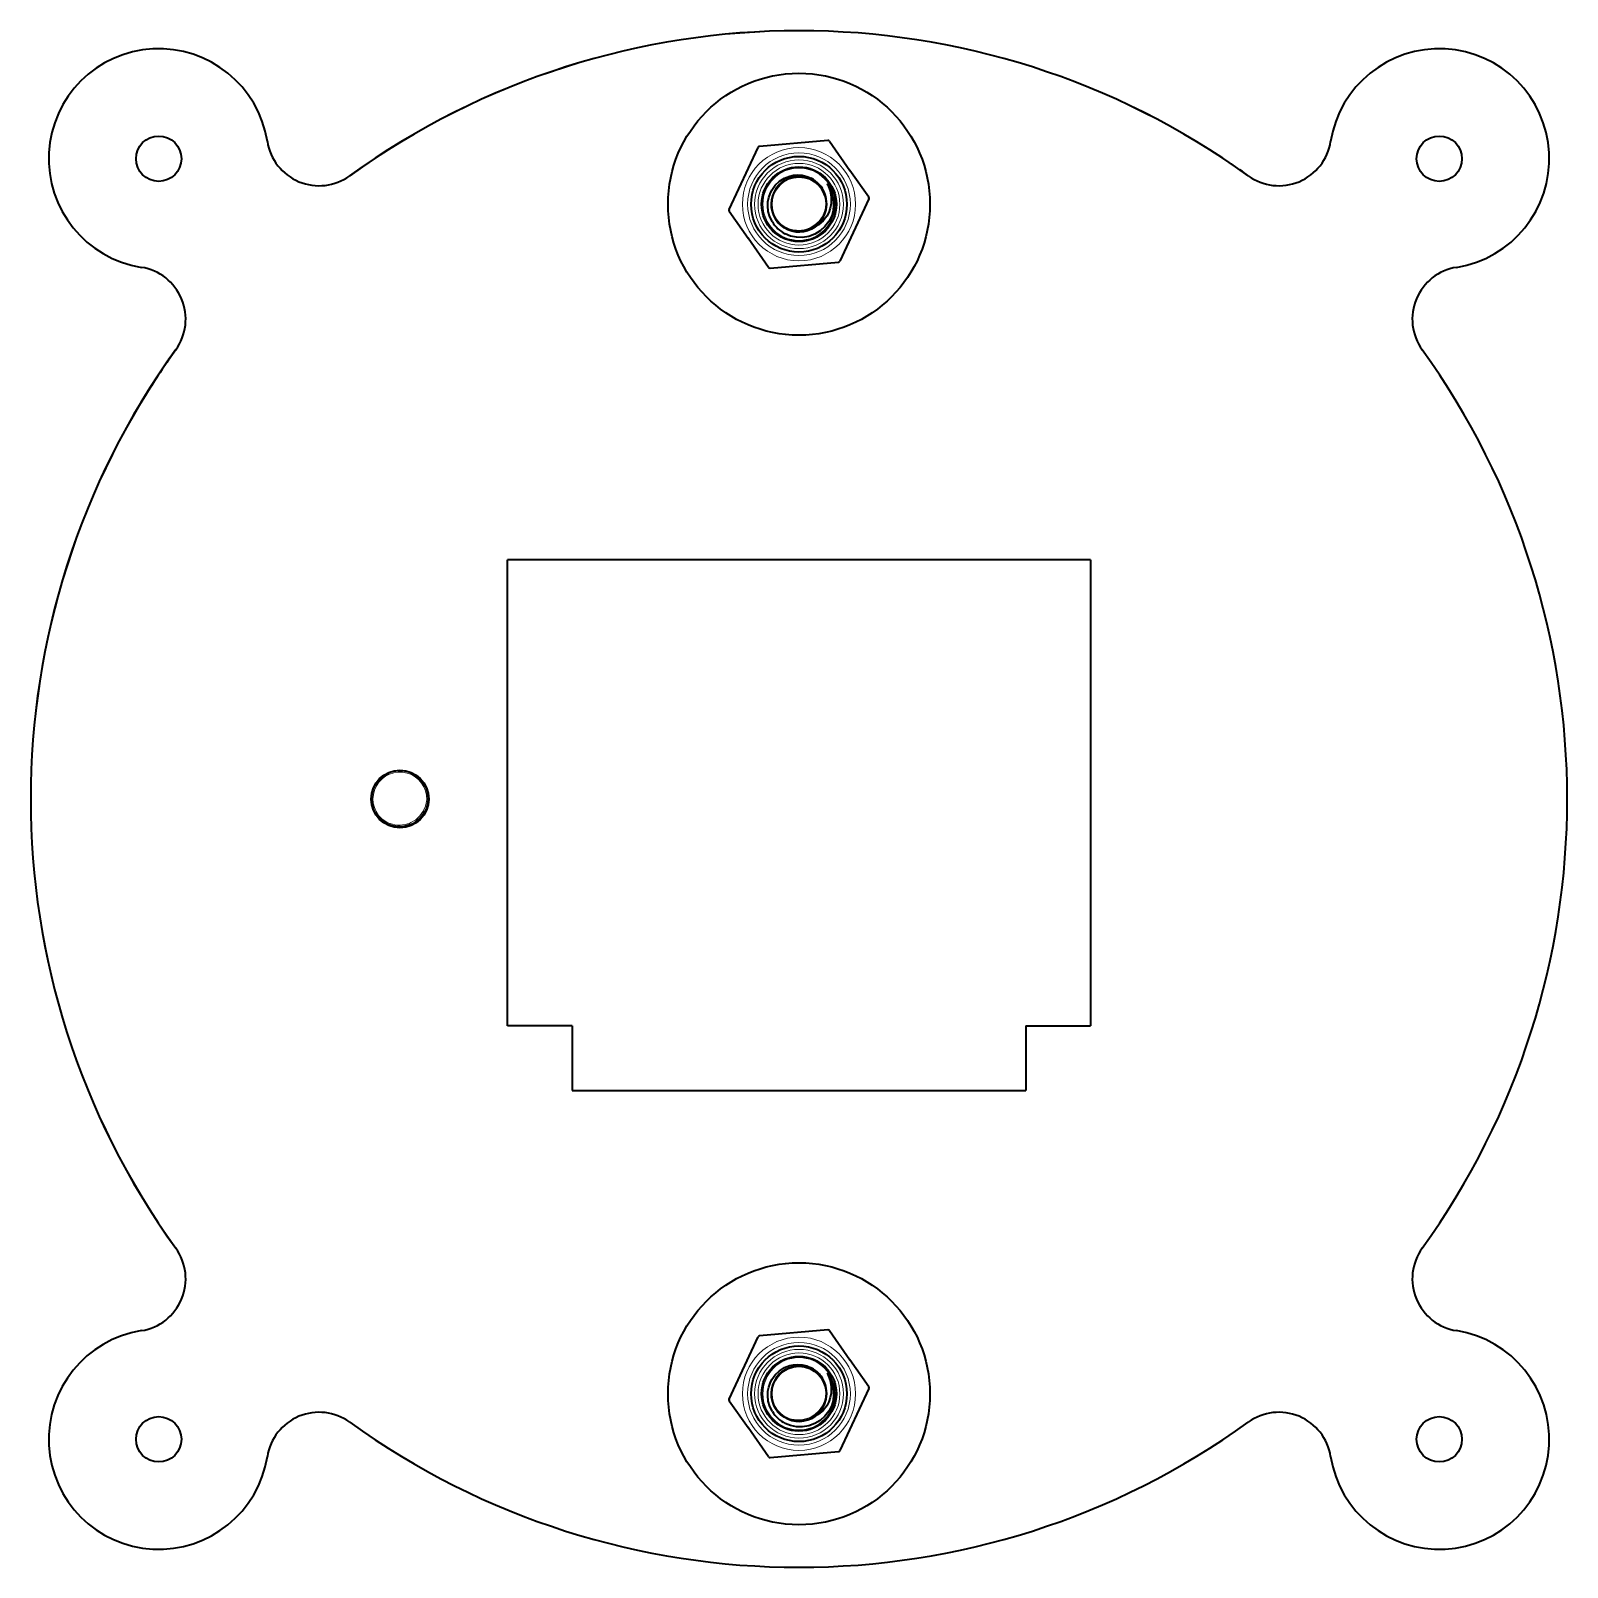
# Model space of a CAD drawing. Extents: x 276 to 976, y 40 to 757.
# Drawn here: x 887.1 to 975.1, y 376.5 to 464.5 of the extents above; entities that cross this region are included whole.
import ezdxf

# ---------------------------------------------------------------- set-up
doc = ezdxf.new("R2010")
doc.units = 0

msp = doc.modelspace()

# ---------------------------------------------------------------- linework, layer by layer
at = {"color": 7, "lineweight": 35, "ltscale": 0.098149}
for p, q in [((927.06, 454.263), (928.719, 457.821)), ((929.411, 450.905), (933.322, 451.247)), ((929.411, 382.779), (933.322, 383.122))]:
    msp.add_line(p, q, dxfattribs=at)
at = {"color": 7, "lineweight": 35, "ltscale": 0.09815}
for p, q in [((932.712, 458.221), (928.801, 457.878)), ((935.063, 454.863), (933.404, 451.305)), ((932.712, 390.095), (928.801, 389.753)), ((927.06, 386.137), (928.719, 389.695)), ((935.063, 386.737), (933.404, 383.179))]:
    msp.add_line(p, q, dxfattribs=at)
at = {"color": 7, "lineweight": 35, "ltscale": 0.05114}
for p, q in [((932.803, 458.178), (933.976, 456.503)), ((929.32, 450.947), (928.147, 452.623)), ((932.803, 390.053), (933.976, 388.377)), ((929.32, 382.822), (928.147, 384.497))]:
    msp.add_line(p, q, dxfattribs=at)
at = {"color": 7, "lineweight": 35, "ltscale": 0.04701}
for p, q in [((935.054, 454.962), (933.976, 456.503)), ((935.054, 386.837), (933.976, 388.377))]:
    msp.add_line(p, q, dxfattribs=at)
at = {"color": 7, "lineweight": 35, "ltscale": 0.002131}
for p, q in [((932.678, 455.741), (932.717, 455.665)), ((932.678, 387.615), (932.717, 387.539))]:
    msp.add_line(p, q, dxfattribs=at)
at = {"color": 7, "lineweight": 35, "ltscale": 0.047009}
for p, q in [((927.069, 454.163), (928.147, 452.623)), ((927.069, 386.038), (928.147, 384.497))]:
    msp.add_line(p, q, dxfattribs=at)
at = {"color": 7, "lineweight": 13, "ltscale": 0.000706489}
msp.add_line((932.603, 454.511), (932.631, 454.511), dxfattribs=at)
at = {"color": 7, "lineweight": 13, "ltscale": 0.000708189}
for p, q in [((932.603, 454.511), (932.631, 454.511)), ((932.603, 386.386), (932.631, 386.385))]:
    msp.add_line(p, q, dxfattribs=at)
at = {"color": 7, "lineweight": 35, "ltscale": 0.000701823}
for p, q in [((930.017, 453.428), (929.999, 453.406)), ((930.017, 385.302), (929.999, 385.281))]:
    msp.add_line(p, q, dxfattribs=at)
at = {"color": 7, "lineweight": 13, "ltscale": 0.001878}
for p, q in [((931.06, 453.067), (931.061, 452.992)), ((931.06, 384.941), (931.061, 384.866))]:
    msp.add_line(p, q, dxfattribs=at)
at = {"color": 7, "lineweight": 35}
for p, q in [((947.761, 434.2), (914.361, 434.2)), ((914.361, 407.5), (914.361, 434.2)), ((947.761, 434.2), (947.761, 407.5)), ((918.061, 403.8), (944.061, 403.8)), ((918.061, 403.8), (944.061, 403.8))]:
    msp.add_line(p, q, dxfattribs=at)
at = {"color": 7, "lineweight": 35, "ltscale": 0.055}
msp.add_line((947.761, 434.2), (947.761, 432), dxfattribs=at)
at = {"color": 7, "lineweight": 13, "ltscale": 3.00563e-05}
msp.add_line((909.803, 420.447), (909.804, 420.446), dxfattribs=at)
at = {"color": 7, "lineweight": 13, "ltscale": 0.000107431}
msp.add_line((909.824, 420.361), (909.82, 420.36), dxfattribs=at)
at = {"color": 7, "lineweight": 35, "ltscale": 0.001415}
msp.add_line((907.161, 419.365), (907.124, 419.322), dxfattribs=at)
at = {"color": 7, "lineweight": 13, "ltscale": 0.002001}
msp.add_line((908.204, 419.004), (908.205, 418.924), dxfattribs=at)
at = {"color": 7, "lineweight": 35, "ltscale": 0.0375}
msp.add_line((947.761, 409), (947.761, 407.5), dxfattribs=at)
at = {"color": 7, "lineweight": 35, "ltscale": 0.0925}
for p, q in [((918.061, 407.5), (914.361, 407.5)), ((918.061, 407.5), (918.061, 403.8)), ((944.061, 407.5), (944.061, 403.8)), ((944.061, 407.5), (947.761, 407.5))]:
    msp.add_line(p, q, dxfattribs=at)
at = {"color": 7, "lineweight": 13, "ltscale": 0.000706492}
msp.add_line((932.603, 386.386), (932.631, 386.385), dxfattribs=at)
at = {"color": 7, "lineweight": 35}
for points in [[(929.538, 453.549), (929.396, 453.833), (929.305, 454.142), (929.271, 454.465), (929.284, 454.71), (929.33, 454.946), (929.404, 455.167), (929.505, 455.374), (929.699, 455.648), (929.942, 455.879), (930.223, 456.058), (930.532, 456.179), (930.747, 456.225), (930.966, 456.242), (931.241, 456.224), (931.508, 456.161), (931.758, 456.056)], [(932.717, 455.665), (932.846, 455.324), (932.909, 454.964), (932.9, 454.599), (932.849, 454.341), (932.763, 454.099), (932.647, 453.879), (932.437, 453.609), (932.182, 453.391)], [(933.037, 454.253), (932.935, 453.9), (932.77, 453.574), (932.549, 453.285), (932.277, 453.041), (931.963, 452.851), (931.617, 452.724), (931.263, 452.666), (930.909, 452.675), (930.581, 452.743), (930.271, 452.869)], [(932.182, 453.391), (932.117, 453.358), (932.116, 453.364), (932.245, 453.522), (932.327, 453.629), (932.458, 453.843)], [(906.865, 419.537), (906.986, 419.417), (907.093, 419.334), (907.124, 419.322)], [(906.866, 419.535), (907.14, 419.28), (907.426, 419.101), (907.763, 418.975), (908.071, 418.927), (908.205, 418.924)], [(929.538, 385.423), (929.396, 385.708), (929.305, 386.017), (929.271, 386.339), (929.284, 386.584), (929.33, 386.821), (929.404, 387.041), (929.505, 387.248), (929.699, 387.523), (929.942, 387.753), (930.223, 387.932), (930.532, 388.053), (930.747, 388.099), (930.966, 388.117), (931.241, 388.098), (931.508, 388.035), (931.758, 387.93)], [(932.717, 387.539), (932.846, 387.198), (932.909, 386.839), (932.9, 386.473), (932.849, 386.215), (932.763, 385.974), (932.647, 385.753), (932.437, 385.483), (932.182, 385.265)], [(933.037, 386.127), (932.935, 385.775), (932.77, 385.448), (932.549, 385.159), (932.277, 384.915), (931.963, 384.726), (931.617, 384.599), (931.263, 384.54), (930.909, 384.549), (930.581, 384.618), (930.271, 384.743)], [(932.182, 385.265), (932.117, 385.233), (932.116, 385.239), (932.245, 385.396), (932.327, 385.504), (932.458, 385.718)]]:
    msp.add_lwpolyline(points, dxfattribs=at)
at = {"color": 7, "lineweight": 13}
for points in [[(932.603, 454.511), (932.591, 454.418), (932.524, 454.148), (932.398, 453.864), (932.209, 453.599), (931.971, 453.379), (931.693, 453.213), (931.638, 453.188)], [(909.747, 420.449), (909.734, 420.355), (909.668, 420.085), (909.541, 419.802), (909.352, 419.536), (909.114, 419.316), (908.836, 419.15), (908.782, 419.125)], [(909.824, 420.361), (909.807, 420.445), (909.803, 420.447)], [(909.82, 420.36), (909.811, 420.433), (909.804, 420.446)], [(932.603, 386.386), (932.591, 386.292), (932.524, 386.022), (932.398, 385.739), (932.209, 385.473), (931.971, 385.253), (931.693, 385.087), (931.638, 385.063)]]:
    msp.add_lwpolyline(points, dxfattribs=at)
at = {"color": 7, "lineweight": 35}
for centre, radius in [((931.061, 454.563), 7.5), ((894.391, 457.171), 1.3), ((967.732, 457.171), 1.3), ((931.061, 454.563), 2.741), ((931.061, 454.563), 2.141), ((931.061, 454.563), 1.571), ((908.205, 420.5), 1.65), ((931.061, 386.437), 7.5), ((931.061, 386.437), 2.741), ((931.061, 386.437), 2.141), ((931.061, 386.437), 1.571), ((894.391, 383.829), 1.3), ((967.732, 383.829), 1.3)]:
    msp.add_circle(centre, radius, dxfattribs=at)
at = {"color": 7, "lineweight": 13}
for centre, radius in [((931.061, 454.563), 3.241), ((931.061, 454.563), 2.941), ((931.061, 454.563), 2.541), ((931.061, 454.563), 2.341), ((931.061, 454.563), 2.071), ((931.061, 386.437), 3.241), ((931.061, 386.437), 2.941), ((931.061, 386.437), 2.541), ((931.061, 386.437), 2.341), ((931.061, 386.437), 2.071)]:
    msp.add_circle(centre, radius, dxfattribs=at)
at = {"color": 7, "lineweight": 35}
for centre, radius, start, end in [((931.061, 420.5), 44, 54.20847, 125.79609), ((931.061, 420.5), 44, 54.21142, 125.78858), ((894.391, 457.171), 6.3, 8.99797, 261.00203), ((967.732, 457.171), 6.3, 278.99797, 171.00202), ((903.576, 458.625), 3, 188.99798, 305.78858), ((928.81, 457.779), 0.1, 95, 155), ((932.721, 458.121), 0.1, 35, 95), ((958.547, 458.625), 3, 234.21142, 351.00203), ((931.061, 420.5), 44, 54.20724, 55.74786), ((931.061, 454.563), 1.571, 311.55184, 64.99991), ((931.006, 454.607), 1.633, 41.25246, 62.57708), ((930.984, 454.589), 1.661, 31.43022, 41.22865), ((931.004, 454.599), 1.638, 332.51873, 31.46628), ((931.061, 454.563), 2, 351.07233, 36.07008), ((934.973, 454.905), 0.1, 335, 35), ((927.15, 454.221), 0.1, 155, 215), ((931.114, 454.514), 1.849, 211.50147, 242.899), ((931.028, 454.643), 1.658, 288.75807, 292.75402), ((892.936, 447.985), 3, 324.21142, 81.00203), ((929.402, 451.005), 0.1, 215, 275), ((933.313, 451.347), 0.1, 275, 335), ((969.187, 447.985), 3, 98.99797, 215.78857), ((931.061, 420.5), 44, 144.20391, 215.79169), ((931.061, 420.5), 44, 144.21143, 215.78857), ((931.061, 420.5), 44, 144.2008, 148.93696), ((931.061, 420.5), 44, 324.21142, 35.78858), ((908.176, 420.569), 1.645, 271.00014, 292.7524), ((892.936, 393.015), 3, 278.99797, 35.78858), ((969.187, 393.015), 3, 144.21143, 261.00203), ((894.391, 383.829), 6.3, 98.99797, 351.00203), ((932.721, 389.995), 0.1, 35, 95), ((967.732, 383.829), 6.3, 188.99798, 81.00203), ((928.81, 389.653), 0.1, 95, 155), ((931.061, 386.437), 1.571, 311.55184, 64.99991), ((931.006, 386.481), 1.633, 41.25246, 62.57708), ((930.984, 386.463), 1.661, 31.43022, 41.22865), ((931.004, 386.474), 1.638, 332.51873, 31.46628), ((931.061, 386.437), 2, 351.07233, 36.07008), ((934.973, 386.779), 0.1, 335, 35), ((927.15, 386.095), 0.1, 155, 215), ((903.576, 382.375), 3, 54.21142, 171.00202), ((931.061, 420.5), 44, 234.21142, 305.78858), ((931.114, 386.389), 1.849, 211.50147, 242.899), ((931.028, 386.517), 1.658, 288.75807, 292.75402), ((958.547, 382.375), 3, 8.99797, 125.78858), ((929.402, 382.879), 0.1, 215, 275), ((933.313, 383.221), 0.1, 275, 335)]:
    msp.add_arc(centre, radius, start, end, dxfattribs=at)
at = {"color": 7, "lineweight": 13}
for centre, radius, start, end in [((931.061, 454.563), 1.621, 43.71505, 313.71758), ((931.061, 454.563), 1.543, 358.08727, 227.38352), ((931.039, 454.69), 1.624, 231.00349, 270.74144), ((931.033, 454.632), 1.566, 271.00253, 292.75031), ((931.046, 454.599), 1.61, 292.76377, 298.4081), ((908.205, 420.5), 1.599, 358.08727, 227.45545), ((908.205, 420.5), 1.543, 358.08727, 227.38352), ((908.205, 420.5), 1.621, 228.28121, 355.05233), ((908.177, 420.551), 1.629, 292.97298, 356.28569), ((909.761, 420.078), 0.371, 83.31926, 92.13989), ((909.754, 420.074), 0.375, 82.37279, 91.10892), ((908.209, 420.24), 1.616, 357.83829, 4.2768), ((908.211, 420.24), 1.618, 358.78392, 4.29637), ((908.183, 420.627), 1.624, 231.00349, 270.74144), ((908.176, 420.569), 1.566, 271.00253, 292.75031), ((931.061, 386.437), 1.621, 43.71505, 313.71758), ((931.061, 386.437), 1.543, 358.08727, 227.38352), ((931.039, 386.564), 1.624, 231.00349, 270.74144), ((931.033, 386.507), 1.566, 271.00253, 292.75031), ((931.046, 386.473), 1.61, 292.76377, 298.4081)]:
    msp.add_arc(centre, radius, start, end, dxfattribs=at)

doc.saveas('drawing.dxf')
